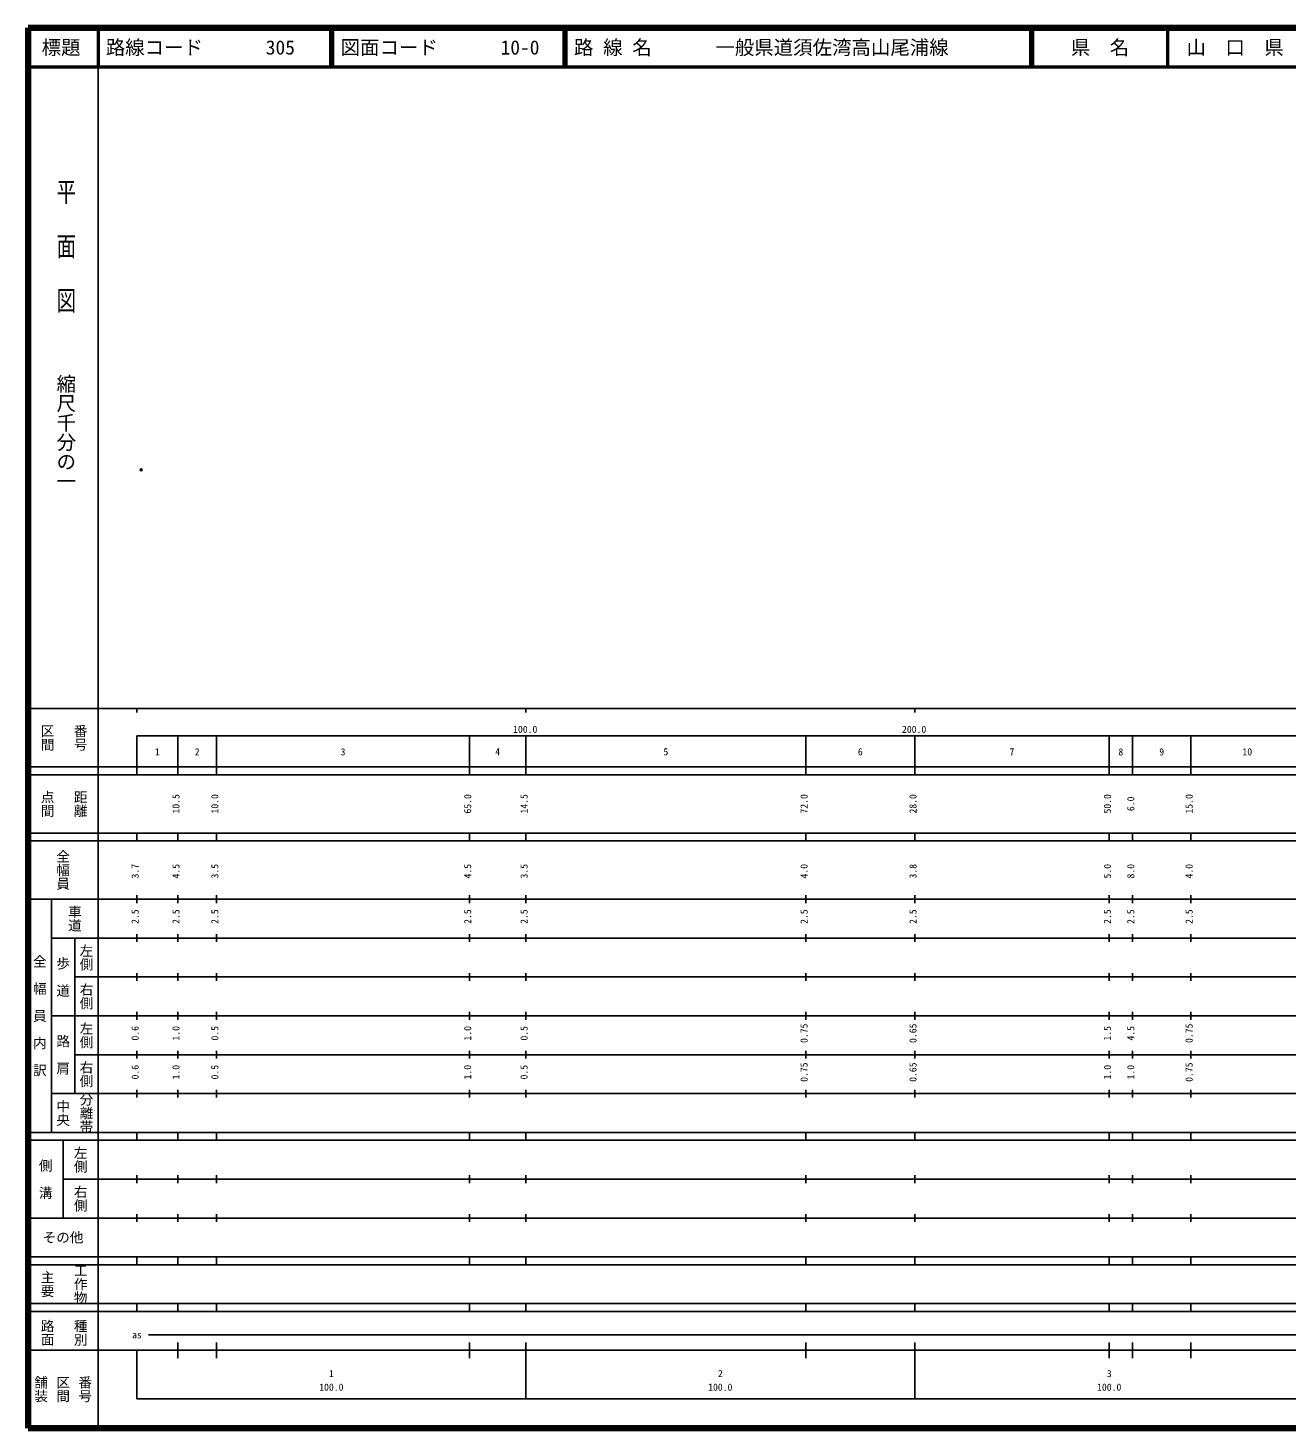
# Model space of a CAD drawing. Units: millimetres on the paper. Extents: x 40 to 680, y 20 to 380.
# Drawn here: x 40 to 363.7, y 20 to 380 of the extents above; entities that cross this region are included whole.
import ezdxf
from ezdxf.enums import TextEntityAlignment as Align

# ---------------------------------------------------------------- set-up
doc = ezdxf.new("R2010")
doc.units = ezdxf.units.MM
doc.header["$PDMODE"] = 32
doc.header["$PDSIZE"] = 0.5
doc.layers.add('M-OTRS', color=6, linetype='Continuous')
doc.layers.add('M-TTL-TXT', color=7, linetype='Continuous')
for name, color, linetype, lineweight in [('M-TTL', 2, 'Continuous', 140), ('M-TTL-BAND', 7, 'Continuous', 25), ('M-TTL-LINE', 7, 'Continuous', 50)]:
    doc.layers.add(name, color=color, linetype=linetype, lineweight=lineweight)
doc.styles.add('@ＭＳ ゴシック', font='')
doc.styles.add('ＭＳ ゴシック', font='')
doc.styles.get('@ＭＳ ゴシック').set_extended_font_data('@MS Gothic')
doc.styles.get('ＭＳ ゴシック').set_extended_font_data('MS Gothic')

msp = doc.modelspace()

# ---------------------------------------------------------------- linework, layer by layer
at = {"layer": 'M-OTRS'}
msp.add_point((69.123, 266.394), dxfattribs=at)
at = {"layer": 'M-TTL'}
for p, q in [((40, 380), (40, 20)), ((680, 380), (40, 380)), ((40, 20), (680, 20))]:
    msp.add_line(p, q, dxfattribs=at)
at = {"layer": 'M-TTL-BAND'}
for p, q in [((58, 370), (58, 20)), ((40, 205), (579, 205)), ((68, 205), (68, 204)), ((168, 205), (168, 204)), ((268, 205), (268, 204)), ((68, 198), (579, 198)), ((68, 198), (68, 188)), ((78.5, 188), (78.5, 198)), ((88.5, 188), (88.5, 198)), ((153.5, 188), (153.5, 198)), ((168, 188), (168, 198)), ((240, 188), (240, 198)), ((268, 188), (268, 198)), ((318, 188), (318, 198)), ((324, 188), (324, 198)), ((339, 188), (339, 198)), ((40, 190), (579, 190)), ((40, 188), (579, 188)), ((40, 173), (579, 173)), ((68, 171), (68, 173)), ((78.5, 171), (78.5, 173)), ((88.5, 171), (88.5, 173)), ((153.5, 171), (153.5, 173)), ((168, 171), (168, 173)), ((240, 171), (240, 173)), ((268, 171), (268, 173)), ((318, 171), (318, 173)), ((324, 171), (324, 173)), ((339, 171), (339, 173)), ((40, 171), (579, 171)), ((40, 156), (579, 156)), ((46, 96), (46, 156)), ((68, 155), (68, 157)), ((78.5, 155), (78.5, 157)), ((88.5, 155), (88.5, 157)), ((153.5, 155), (153.5, 157)), ((168, 155), (168, 157)), ((240, 155), (240, 157)), ((268, 155), (268, 157)), ((318, 155), (318, 157)), ((324, 155), (324, 157)), ((339, 155), (339, 157)), ((46, 146), (579, 146)), ((52, 146), (52, 106)), ((68, 145), (68, 147)), ((78.5, 145), (78.5, 147)), ((88.5, 145), (88.5, 147)), ((153.5, 145), (153.5, 147)), ((168, 145), (168, 147)), ((240, 145), (240, 147)), ((268, 145), (268, 147)), ((318, 145), (318, 147)), ((324, 145), (324, 147)), ((339, 145), (339, 147)), ((68, 135), (68, 137)), ((78.5, 135), (78.5, 137)), ((88.5, 135), (88.5, 137)), ((153.5, 135), (153.5, 137)), ((168, 135), (168, 137)), ((240, 135), (240, 137)), ((268, 135), (268, 137)), ((318, 135), (318, 137)), ((324, 135), (324, 137)), ((339, 135), (339, 137)), ((52, 136), (579, 136)), ((46, 126), (579, 126)), ((68, 125), (68, 127)), ((78.5, 125), (78.5, 127)), ((88.5, 125), (88.5, 127)), ((153.5, 125), (153.5, 127)), ((168, 125), (168, 127)), ((240, 125), (240, 127)), ((268, 125), (268, 127)), ((318, 125), (318, 127)), ((324, 125), (324, 127)), ((339, 125), (339, 127)), ((52, 116), (579, 116)), ((68, 115), (68, 117)), ((78.5, 115), (78.5, 117)), ((88.5, 115), (88.5, 117)), ((153.5, 115), (153.5, 117)), ((168, 115), (168, 117)), ((240, 115), (240, 117)), ((268, 115), (268, 117)), ((318, 115), (318, 117)), ((324, 115), (324, 117)), ((339, 115), (339, 117)), ((46, 106), (579, 106)), ((68, 105), (68, 107)), ((78.5, 105), (78.5, 107)), ((88.5, 105), (88.5, 107)), ((153.5, 105), (153.5, 107)), ((168, 105), (168, 107)), ((240, 105), (240, 107)), ((268, 105), (268, 107)), ((318, 105), (318, 107)), ((324, 105), (324, 107)), ((339, 105), (339, 107)), ((40, 96), (579, 96)), ((40, 94), (579, 94)), ((49, 94), (49, 74)), ((68, 94), (68, 96)), ((78.5, 94), (78.5, 96)), ((88.5, 94), (88.5, 96)), ((153.5, 94), (153.5, 96)), ((168, 94), (168, 96)), ((240, 94), (240, 96)), ((268, 94), (268, 96)), ((318, 94), (318, 96)), ((324, 94), (324, 96)), ((339, 94), (339, 96)), ((49, 84), (579, 84)), ((68, 83), (68, 85)), ((78.5, 83), (78.5, 85)), ((88.5, 83), (88.5, 85)), ((153.5, 83), (153.5, 85)), ((168, 83), (168, 85)), ((240, 83), (240, 85)), ((268, 83), (268, 85)), ((318, 83), (318, 85)), ((324, 83), (324, 85)), ((339, 83), (339, 85)), ((40, 74), (579, 74)), ((68, 73), (68, 75)), ((78.5, 73), (78.5, 75)), ((88.5, 73), (88.5, 75)), ((153.5, 73), (153.5, 75)), ((168, 73), (168, 75)), ((240, 73), (240, 75)), ((268, 73), (268, 75)), ((318, 73), (318, 75)), ((324, 73), (324, 75)), ((339, 73), (339, 75)), ((40, 64), (579, 64)), ((40, 62), (579, 62)), ((68, 62), (68, 64)), ((78.5, 62), (78.5, 64)), ((88.5, 62), (88.5, 64)), ((153.5, 62), (153.5, 64)), ((168, 62), (168, 64)), ((240, 62), (240, 64)), ((268, 62), (268, 64)), ((318, 62), (318, 64)), ((324, 62), (324, 64)), ((339, 62), (339, 64)), ((40, 52), (579, 52)), ((68, 50), (68, 52)), ((78.5, 50), (78.5, 52)), ((88.5, 50), (88.5, 52)), ((153.5, 50), (153.5, 52)), ((168, 50), (168, 52)), ((240, 50), (240, 52)), ((268, 50), (268, 52)), ((318, 50), (318, 52)), ((324, 50), (324, 52)), ((339, 50), (339, 52)), ((40, 50), (579, 50)), ((71, 44), (565, 44)), ((40, 40), (579, 40)), ((68, 40), (68, 27.5)), ((78.5, 38), (78.5, 42)), ((88.5, 38), (88.5, 42)), ((153.5, 38), (153.5, 42)), ((168, 27.5), (168, 42)), ((240, 38), (240, 42)), ((268, 27.5), (268, 42)), ((318, 38), (318, 42)), ((324, 38), (324, 42)), ((339, 38), (339, 42)), ((68, 27.5), (579, 27.5))]:
    msp.add_line(p, q, dxfattribs=at)
at = {"layer": 'M-TTL-LINE'}
for p, q in [((58, 380), (58, 370)), ((117.75, 380), (117.75, 370)), ((118.25, 380), (118.25, 370)), ((177.75, 380), (177.75, 370)), ((178.25, 380), (178.25, 370)), ((297.75, 380), (297.75, 370)), ((298.25, 380), (298.25, 370)), ((333, 380), (333, 370)), ((40, 370), (680, 370))]:
    msp.add_line(p, q, dxfattribs=at)

# ---------------------------------------------------------------- texts
at = {"layer": 'M-TTL-BAND', "style": '@ＭＳ ゴシック', "width": 1.4}
msp.add_text('平  面  図', height=3.666, rotation=270, dxfattribs=at).set_placement((49.777, 306.475), align=Align.MIDDLE_RIGHT)
at = {"layer": 'M-TTL-BAND', "style": '@ＭＳ ゴシック'}
msp.add_text('縮尺千分の一', height=3.666, rotation=270, dxfattribs=at).set_placement((49.777, 261.03), align=Align.MIDDLE_RIGHT)
for s, p in [('区間', (45, 197.5)), ('番号', (53.5, 197.5)), ('点間', (45, 180.5)), ('距離', (53.5, 180.5)), ('全幅員', (49, 163.5)), ('車道', (52, 151)), ('左側', (55, 141)), ('全\u3000幅\u3000員\u3000内\u3000訳', (43, 126)), ('歩\u3000道', (49, 136)), ('右側', (55, 131)), ('左側', (55, 121)), ('路\u3000肩', (49, 116)), ('右側', (55, 111)), ('分離帯', (55, 101)), ('中央', (49, 101)), ('左側', (53.5, 89)), ('側\u3000溝', (44.5, 84)), ('右側', (53.5, 79)), ('工作物', (53.5, 57)), ('主要', (45, 57)), ('路面', (45, 44.5)), ('種別', (53.5, 44.5)), ('舗装', (43.333, 30)), ('区間', (49, 30)), ('番号', (54.667, 30))]:
    msp.add_text(s, height=2.566, rotation=270, dxfattribs=at).set_placement(p, align=Align.MIDDLE_CENTER)
at = {"layer": 'M-TTL-BAND', "style": 'ＭＳ ゴシック'}
for s, p in [('100.0', (167.844, 198.195)), ('200.0', (267.844, 198.195)), ('1', (73.25, 192.405)), ('2', (83.5, 192.405)), ('3', (121, 192.405)), ('4', (160.75, 192.405)), ('5', (204, 192.405)), ('6', (254, 192.405)), ('7', (293, 192.405)), ('8', (321, 192.405)), ('9', (331.5, 192.405)), ('10', (353.5, 192.405)), ('as', (68, 42.5)), ('1', (118, 32.523)), ('2', (218, 32.523)), ('3', (318, 32.523)), ('100.0', (118, 29.033)), ('100.0', (218, 29.033)), ('100.0', (318, 29.033))]:
    msp.add_text(s, height=1.833, dxfattribs=at).set_placement(p, align=Align.BOTTOM_CENTER)
for s, p in [('10.5', (79.5, 180.5)), ('10.0', (89.5, 180.5)), ('65.0', (154.5, 180.5)), ('14.5', (169, 180.5)), ('72.0', (241, 180.5)), ('28.0', (269, 180.5)), ('50.0', (319, 180.5)), ('6.0', (325, 180.5)), ('15.0', (340, 180.5)), ('3.7', (69, 163.174)), ('4.5', (79.5, 163.174)), ('3.5', (89.5, 163.174)), ('4.5', (154.5, 163.174)), ('3.5', (169, 163.174)), ('4.0', (241, 163.174)), ('3.8', (269, 163.174)), ('5.0', (319, 163.174)), ('8.0', (325, 163.174)), ('4.0', (340, 163.174)), ('2.5', (69, 151.5)), ('2.5', (79.5, 151.5)), ('2.5', (89.5, 151.5)), ('2.5', (154.5, 151.5)), ('2.5', (169, 151.5)), ('2.5', (241, 151.5)), ('2.5', (269, 151.5)), ('2.5', (319, 151.5)), ('2.5', (325, 151.5)), ('2.5', (340, 151.5)), ('0.6', (69, 121.5)), ('1.0', (79.5, 121.5)), ('0.5', (89.5, 121.5)), ('1.0', (154.5, 121.5)), ('0.5', (169, 121.5)), ('0.75', (241, 121.5)), ('0.65', (269, 121.5)), ('1.5', (319, 121.5)), ('4.5', (325, 121.5)), ('0.75', (340, 121.5)), ('0.6', (69, 111.5)), ('1.0', (79.5, 111.5)), ('0.5', (89.5, 111.5)), ('1.0', (154.5, 111.5)), ('0.5', (169, 111.5)), ('0.75', (241, 111.5)), ('0.65', (269, 111.5)), ('1.0', (319, 111.5)), ('1.0', (325, 111.5)), ('0.75', (340, 111.5))]:
    msp.add_text(s, height=1.833, rotation=90, dxfattribs=at).set_placement(p, align=Align.BOTTOM_CENTER)
msp.add_text('その他', height=2.566, dxfattribs=at).set_placement((49, 69), align=Align.MIDDLE_CENTER)
at = {"layer": 'M-TTL-TXT', "style": 'ＭＳ ゴシック'}
for s, p in [('標題', (48.5, 375)), ('県\u3000名', (315.625, 375)), ('山\u3000口\u3000県', (350.375, 375))]:
    msp.add_text(s, height=3.666, dxfattribs=at).set_placement(p, align=Align.MIDDLE_CENTER)
for s, p in [('路線コード', (60, 375)), ('305', (101.142, 375)), ('図面コード', (120.38, 375)), ('10-0', (161.521, 375)), ('路 線 名', (180.38, 375)), ('一般県道須佐湾高山尾浦線', (216.734, 375))]:
    msp.add_text(s, height=3.666, dxfattribs=at).set_placement(p, align=Align.MIDDLE_LEFT)

doc.saveas('drawing.dxf')
